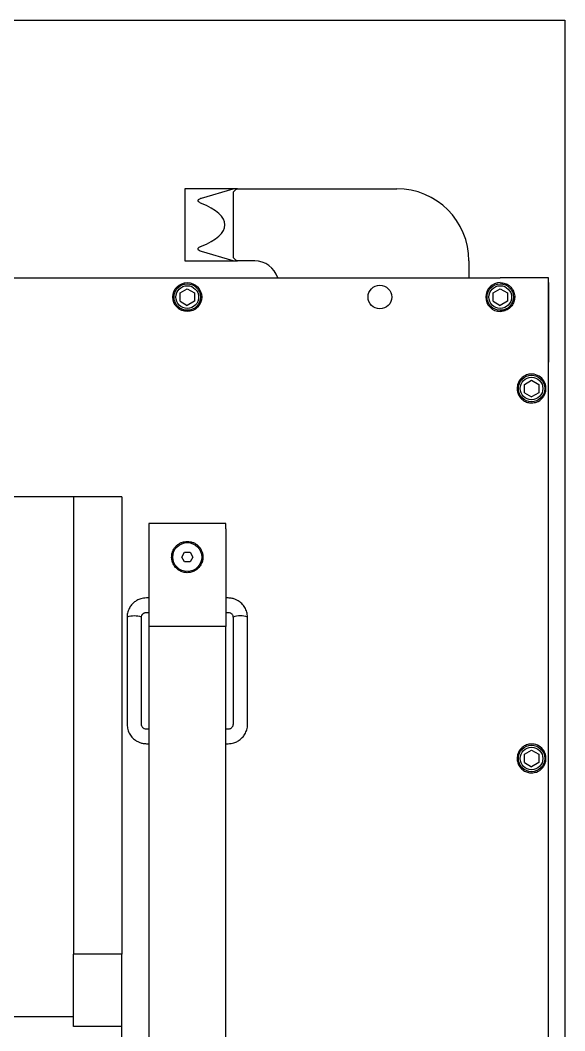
# Model space of a CAD drawing. Extents: x 500 to 100500, y -14500 to 21140.
# Drawn here: x 8172.6 to 8285.6, y -9793.8 to -9583.9 of the extents above; entities that cross this region are included whole.
import ezdxf

# ---------------------------------------------------------------- set-up
doc = ezdxf.new("R2010")
doc.units = 0
doc.linetypes.add('CENTER', pattern=[10.16, 6.35, -1.27, 1.27, -1.27])
doc.layers.get('0').update_dxf_attribs({"linetype": 'CONTINUOUS'})
for name, color, linetype in [('Center', 1, 'CENTER'), ('D', 7, 'CONTINUOUS'), ('SLD-0', 7, 'CONTINUOUS')]:
    doc.layers.add(name, color=color, linetype=linetype)

# ---------------------------------------------------------------- blocks, each defined once
blk = doc.blocks.new('KJ특성 TURN')
at = {"layer": 'SLD-0'}
for p, q in [((9272.78, -70821.09), (9122.78, -70821.09)), ((9272.78, -70821.09), (9272.78, -70916.09)), ((9282.78, -70821.09), (9272.78, -70821.09)), ((9282.78, -70821.09), (9282.78, -70916.09)), ((9282.78, -70916.09), (9272.78, -70916.09)), ((9272.78, -70929.09), (9272.78, -70916.09)), ((9282.78, -70931.09), (9282.78, -70916.09)), ((9272.78, -70929.09), (9216.78, -70929.09)), ((9272.78, -70931.09), (9272.78, -70929.09)), ((9282.78, -70931.09), (9272.78, -70931.09)), ((9282.78, -70944.09), (9282.78, -70931.09))]:
    blk.add_line(p, q, dxfattribs=at)
blk = doc.blocks.new('KJVision F 2')
at = {"color": 3, "linetype": 'Continuous', "lineweight": 25}
for p, q in [((-5638.72, -76464.69, -96.77), (-5648.72, -76464.69, -96.77)), ((-5648.72, -76464.69, -96.77), (-5648.72, -76479.69, -96.77)), ((-5645.3, -76466.66, -96.77), (-5638.72, -76464.69, -96.77)), ((-5637.8, -76464.69, -96.77), (-5638.72, -76464.69, -96.77)), ((-5637.8, -76464.69, -96.77), (-5604.72, -76464.69, -96.77)), ((-5638.72, -76465.64, -96.77), (-5638.72, -76478.73, -96.77)), ((-5648.72, -76479.69, -96.77), (-5638.72, -76479.69, -96.77)), ((-5638.72, -76479.69, -96.77), (-5645.3, -76477.71, -96.77)), ((-5638.72, -76479.69, -96.77), (-5637.8, -76479.69, -96.77)), ((-5634.22, -76479.69, -96.77), (-5637.8, -76479.69, -96.77)), ((-5589.72, -76479.69, -96.77), (-5589.72, -76483.19, -96.77)), ((-5713.22, -76483.19, -96.77), (-5583.22, -76483.19, -96.77)), ((-5573.22, -76483.19, -96.77), (-5583.22, -76483.19, -96.77)), ((-5573.22, -76759.69, -96.77), (-5573.22, -76483.19, -96.77)), ((-5649.72, -76486.32, -96.77), (-5648.22, -76485.46, -96.77)), ((-5648.22, -76485.46, -96.77), (-5646.72, -76486.32, -96.77)), ((-5584.72, -76486.32, -96.77), (-5583.22, -76485.46, -96.77)), ((-5583.22, -76485.46, -96.77), (-5581.72, -76486.32, -96.77)), ((-5573.22, -76484.19, -96.77), (-5573.22, -76484.19, -96.77)), ((-5573.22, -76484.19, -96.77), (-5573.22, -76484.19, -96.77)), ((-5573.22, -76484.19, -96.77), (-5573.22, -76500.19, -96.77)), ((-5649.72, -76488.05, -96.77), (-5649.72, -76486.32, -96.77)), ((-5649.72, -76488.05, -96.77), (-5648.22, -76488.92, -96.77)), ((-5646.72, -76488.05, -96.77), (-5648.22, -76488.92, -96.77)), ((-5646.72, -76486.32, -96.77), (-5646.72, -76488.05, -96.77)), ((-5584.72, -76488.05, -96.77), (-5584.72, -76486.32, -96.77)), ((-5584.72, -76488.05, -96.77), (-5583.22, -76488.92, -96.77)), ((-5581.72, -76488.05, -96.77), (-5583.22, -76488.92, -96.77)), ((-5581.72, -76486.32, -96.77), (-5581.72, -76488.05, -96.77)), ((-5573.22, -76500.19, -96.77), (-5573.22, -76500.19, -96.77)), ((-5573.22, -76500.19, -96.77), (-5573.22, -76500.69, -96.77)), ((-5573.22, -76500.69, -96.77), (-5573.22, -76500.69, -96.77)), ((-5573.22, -76742.19, -96.77), (-5573.22, -76500.69, -96.77)), ((-5578.22, -76505.32, -96.77), (-5576.72, -76504.46, -96.77)), ((-5576.72, -76504.46, -96.77), (-5575.22, -76505.32, -96.77)), ((-5578.22, -76507.05, -96.77), (-5578.22, -76505.32, -96.77)), ((-5575.22, -76505.32, -96.77), (-5575.22, -76507.05, -96.77)), ((-5578.22, -76507.05, -96.77), (-5576.72, -76507.92, -96.77)), ((-5575.22, -76507.05, -96.77), (-5576.72, -76507.92, -96.77)), ((-5640.22, -76534.19, -96.77), (-5656.22, -76534.19, -96.77)), ((-5656.22, -76534.19, -96.77), (-5656.22, -76535.31, -96.77)), ((-5640.22, -76535.31, -96.77), (-5640.22, -76534.19, -96.77)), ((-5656.22, -76535.31, -96.77), (-5656.22, -76543.35, -96.77)), ((-5640.22, -76535.31, -96.77), (-5640.22, -76543.35, -96.77)), ((-5649.38, -76541.19, -96.77), (-5648.8, -76540.19, -96.77)), ((-5648.8, -76540.19, -96.77), (-5647.64, -76540.19, -96.77)), ((-5647.64, -76540.19, -96.77), (-5647.07, -76541.19, -96.77)), ((-5648.8, -76542.19, -96.77), (-5649.38, -76541.19, -96.77)), ((-5647.64, -76542.19, -96.77), (-5648.8, -76542.19, -96.77)), ((-5647.07, -76541.19, -96.77), (-5647.64, -76542.19, -96.77)), ((-5656.22, -76543.35, -96.77), (-5656.22, -76552.35, -96.77)), ((-5640.22, -76543.35, -96.77), (-5640.22, -76552.35, -96.77)), ((-5656.22, -76549.69, -96.77), (-5656.72, -76549.69, -96.77)), ((-5639.72, -76549.69, -96.77), (-5640.22, -76549.69, -96.77)), ((-5656.72, -76552.69, -96.77), (-5656.22, -76552.69, -96.77)), ((-5656.22, -76552.35, -96.77), (-5656.22, -76555.53, -96.77)), ((-5640.22, -76552.35, -96.77), (-5640.22, -76555.53, -96.77)), ((-5640.22, -76552.69, -96.77), (-5639.72, -76552.69, -96.77)), ((-5660.72, -76553.67, -96.77), (-5660.72, -76575.97, -96.77)), ((-5657.72, -76575.97, -96.77), (-5657.72, -76553.67, -96.77)), ((-5638.72, -76553.67, -96.77), (-5638.72, -76575.97, -96.77)), ((-5635.72, -76575.97, -96.77), (-5635.72, -76553.67, -96.77)), ((-5656.22, -76555.53, -96.77), (-5656.22, -76555.64, -96.77)), ((-5640.22, -76555.64, -96.77), (-5656.22, -76555.64, -96.77)), ((-5640.22, -76555.64, -96.77), (-5656.22, -76555.64, -96.77)), ((-5656.22, -76555.64, -96.77), (-5656.22, -76686.05, -96.77)), ((-5656.22, -76555.64, -96.77), (-5656.22, -76555.64, -96.77)), ((-5640.22, -76555.53, -96.77), (-5640.22, -76555.64, -96.77)), ((-5640.22, -76686.05, -96.77), (-5640.22, -76555.64, -96.77)), ((-5640.22, -76555.64, -96.77), (-5640.22, -76555.64, -96.77)), ((-5656.22, -76576.95, -96.77), (-5656.72, -76576.95, -96.77)), ((-5639.72, -76576.95, -96.77), (-5640.22, -76576.95, -96.77)), ((-5656.72, -76579.95, -96.77), (-5656.22, -76579.95, -96.77)), ((-5640.22, -76579.95, -96.77), (-5639.72, -76579.95, -96.77)), ((-5578.22, -76582.15, -96.77), (-5576.72, -76581.29, -96.77)), ((-5578.22, -76583.89, -96.77), (-5578.22, -76582.15, -96.77)), ((-5576.72, -76581.29, -96.77), (-5575.22, -76582.15, -96.77)), ((-5575.22, -76582.15, -96.77), (-5575.22, -76583.89, -96.77)), ((-5578.22, -76583.89, -96.77), (-5576.72, -76584.75, -96.77)), ((-5575.22, -76583.89, -96.77), (-5576.72, -76584.75, -96.77))]:
    blk.add_line(p, q, dxfattribs=at)
for centre, radius in [((-5648.22, -76487.19, -96.77), 3), ((-5648.22, -76487.19, -96.77), 2.75), ((-5648.22, -76487.19, -96.77), 2.35), ((-5608.22, -76487.19, -96.77), 2.46), ((-5583.22, -76487.19, -96.77), 2.75), ((-5583.22, -76487.19, -96.77), 2.35), ((-5576.72, -76506.19, -96.77), 2.75), ((-5576.72, -76506.19, -96.77), 2.35), ((-5648.22, -76541.19, -96.77), 3), ((-5576.72, -76583.02, -96.77), 2.75), ((-5576.72, -76583.02, -96.77), 2.35)]:
    blk.add_circle(centre, radius, dxfattribs=at)
for centre, radius, start, end in [((-5604.72, -76479.69, -96.77), 15, 0, 90), ((-5634.22, -76484.69, -96.77), 5, 17.4576, 90), ((-5583.22, -76487.19, -96.77), 3, 90, 270), ((-5659.22, -76558.15, -96.77), 4.73, 71.5197, 108.4803), ((-5637.22, -76557.41, -96.77), 4.03, 68.1644, 111.8356)]:
    blk.add_arc(centre, radius, start, end, dxfattribs=at)
for centre, major_axis, ratio, start_param, end_param in [((-5635.24, -76464.69, -96.77), (-3.47, -1.04), 0.276172, 5.456456, 6.200522), ((-5665.39, -76472.19, -96.77), (25, 0), 0.3, 5.635669, 6.930702), ((-5635.24, -76479.69, -96.77), (3.47, -1.04), 0.276172, 3.224256, 3.968322)]:
    blk.add_ellipse(centre, major_axis=major_axis, ratio=ratio, start_param=start_param, end_param=end_param, dxfattribs=at)
for points, knots in [([(-5645.45, -76467.66, -96.77), (-5645.56, -76467.61, -96.77), (-5645.74, -76467.53, -96.77), (-5645.91, -76467.38, -96.77), (-5645.98, -76467.25, -96.77), (-5645.98, -76467.12, -96.77), (-5645.92, -76466.99, -96.77), (-5645.75, -76466.84, -96.77), (-5645.53, -76466.73, -96.77), (-5645.35, -76466.68, -96.77), (-5645.3, -76466.66, -96.77)], [0, 0, 0, 0, 0.206741, 0.313093, 0.402259, 0.491974, 0.570823, 0.694188, 0.90907, 1, 1, 1, 1]), ([(-5645.3, -76477.71, -96.77), (-5645.45, -76477.66, -96.77), (-5645.66, -76477.59, -96.77), (-5645.88, -76477.43, -96.77), (-5645.97, -76477.31, -96.77), (-5645.99, -76477.18, -96.77), (-5645.95, -76477.05, -96.77), (-5645.82, -76476.9, -96.77), (-5645.64, -76476.79, -96.77), (-5645.5, -76476.73, -96.77), (-5645.45, -76476.71, -96.77)], [0, 0, 0, 0, 0.26378, 0.372207, 0.481516, 0.561593, 0.641713, 0.746692, 0.915274, 1, 1, 1, 1]), ([(-5583.22, -76484.19, -96.77), (-5582.89, -76484.22, -96.77), (-5582.23, -76484.28, -96.77), (-5581.35, -76484.77, -96.77), (-5580.66, -76485.51, -96.77), (-5580.25, -76486.45, -96.77), (-5580.18, -76487.47, -96.77), (-5580.43, -76488.43, -96.77), (-5580.98, -76489.26, -96.77), (-5581.78, -76489.88, -96.77), (-5582.58, -76490.16, -96.77), (-5583.07, -76490.18, -96.77), (-5583.22, -76490.19, -96.77)], [0, 0, 0, 0, 0.104157, 0.20821, 0.314967, 0.424079, 0.530103, 0.632333, 0.736, 0.843986, 0.952648, 1, 1, 1, 1]), ([(-5576.75, -76509.19, -96.77), (-5576.8, -76509.19, -96.77), (-5577.13, -76509.18, -96.77), (-5577.76, -76509.05, -96.77), (-5578.57, -76508.61, -96.77), (-5579.21, -76507.94, -96.77), (-5579.64, -76507.09, -96.77), (-5579.77, -76506.13, -96.77), (-5579.6, -76505.15, -96.77), (-5579.08, -76504.23, -96.77), (-5578.25, -76503.53, -96.77), (-5577.22, -76503.16, -96.77), (-5575.97, -76503.18, -96.77), (-5574.81, -76503.75, -96.77), (-5574.12, -76504.59, -96.77), (-5573.82, -76505.36, -96.77), (-5573.73, -76505.85, -96.77), (-5573.72, -76506.23, -96.77), (-5573.74, -76506.6, -96.77), (-5573.83, -76507.04, -96.77), (-5574.05, -76507.6, -96.77), (-5574.57, -76508.37, -96.77), (-5575.45, -76509.04, -96.77), (-5576.38, -76509.15, -96.77), (-5576.75, -76509.19, -96.77)], [0, 0, 0, 0, 0.008757, 0.055858, 0.098385, 0.139178, 0.179548, 0.219949, 0.260989, 0.304924, 0.355451, 0.405696, 0.466715, 0.561872, 0.648774, 0.685814, 0.704959, 0.719609, 0.734204, 0.752465, 0.785531, 0.837283, 0.935148, 1, 1, 1, 1]), ([(-5651.04, -76542.81, -96.77), (-5651.16, -76542.56, -96.77), (-5651.4, -76542.07, -96.77), (-5651.44, -76541.56, -96.77), (-5651.47, -76541.31, -96.77)], [0, 0, 0, 0, 0.488163, 1, 1, 1, 1]), ([(-5644.97, -76541.31, -96.77), (-5645, -76541.56, -96.77), (-5645.04, -76542.07, -96.77), (-5645.28, -76542.56, -96.77), (-5645.4, -76542.81, -96.77)], [0, 0, 0, 0, 0.5118374, 1, 1, 1, 1]), ([(-5645.4, -76542.81, -96.77), (-5645.57, -76543.05, -96.77), (-5645.89, -76543.52, -96.77), (-5646.58, -76544.03, -96.77), (-5647.37, -76544.36, -96.77), (-5648.22, -76544.47, -96.77), (-5649.07, -76544.36, -96.77), (-5649.86, -76544.03, -96.77), (-5650.55, -76543.52, -96.77), (-5650.87, -76543.05, -96.77), (-5651.04, -76542.81, -96.77)], [0, 0, 0, 0, 0.133331, 0.2534728, 0.3787204, 0.5, 0.6212767, 0.7465272, 0.8666652, 1, 1, 1, 1]), ([(-5656.72, -76549.69, -96.77), (-5657.11, -76549.72, -96.77), (-5657.66, -76549.76, -96.77), (-5658.42, -76550.04, -96.77), (-5659.03, -76550.38, -96.77), (-5659.68, -76550.94, -96.77), (-5660.23, -76551.67, -96.77), (-5660.59, -76552.58, -96.77), (-5660.76, -76553.28, -96.77), (-5660.71, -76553.64, -96.77), (-5660.71, -76553.67, -96.77)], [0, 0, 0, 0, 0.184878, 0.260662, 0.386977, 0.520427, 0.666208, 0.822244, 0.988747, 1, 1, 1, 1]), ([(-5635.73, -76553.66, -96.77), (-5635.75, -76553.31, -96.77), (-5635.8, -76552.61, -96.77), (-5636.23, -76551.64, -96.77), (-5636.85, -76550.84, -96.77), (-5637.54, -76550.3, -96.77), (-5638.22, -76549.96, -96.77), (-5638.93, -76549.73, -96.77), (-5639.44, -76549.7, -96.77), (-5639.72, -76549.69, -96.77)], [0, 0, 0, 0, 0.167291, 0.335561, 0.499874, 0.650412, 0.754317, 0.86515, 1, 1, 1, 1]), ([(-5657.7, -76553.66, -96.77), (-5657.71, -76553.6, -96.77), (-5657.72, -76553.42, -96.77), (-5657.59, -76553.15, -96.77), (-5657.39, -76552.93, -96.77), (-5657.17, -76552.78, -96.77), (-5656.95, -76552.7, -96.77), (-5656.8, -76552.69, -96.77), (-5656.72, -76552.69, -96.77)], [0, 0, 0, 0, 0.1217264, 0.3549398, 0.562753, 0.7059827, 0.8566131, 1, 1, 1, 1]), ([(-5639.72, -76552.69, -96.77), (-5639.59, -76552.7, -96.77), (-5639.41, -76552.72, -96.77), (-5639.17, -76552.84, -96.77), (-5638.99, -76552.98, -96.77), (-5638.82, -76553.21, -96.77), (-5638.72, -76553.45, -96.77), (-5638.73, -76553.61, -96.77), (-5638.74, -76553.67, -96.77)], [0, 0, 0, 0, 0.239241, 0.337881, 0.502341, 0.682122, 0.887314, 1, 1, 1, 1]), ([(-5660.71, -76575.97, -96.77), (-5660.69, -76576.32, -96.77), (-5660.64, -76577.02, -96.77), (-5660.22, -76577.99, -96.77), (-5659.6, -76578.79, -96.77), (-5658.9, -76579.34, -96.77), (-5658.22, -76579.68, -96.77), (-5657.52, -76579.9, -96.77), (-5657, -76579.93, -96.77), (-5656.72, -76579.95, -96.77)], [0, 0, 0, 0, 0.167303, 0.335571, 0.499881, 0.650417, 0.754321, 0.865152, 1, 1, 1, 1]), ([(-5656.72, -76576.95, -96.77), (-5656.85, -76576.93, -96.77), (-5657.03, -76576.91, -96.77), (-5657.27, -76576.8, -96.77), (-5657.45, -76576.65, -96.77), (-5657.62, -76576.43, -96.77), (-5657.72, -76576.18, -96.77), (-5657.71, -76576.02, -96.77), (-5657.7, -76575.97, -96.77)], [0, 0, 0, 0, 0.2392716, 0.3379242, 0.5024051, 0.6822085, 0.8874274, 1, 1, 1, 1]), ([(-5639.72, -76579.95, -96.77), (-5639.33, -76579.92, -96.77), (-5638.79, -76579.87, -96.77), (-5638.03, -76579.59, -96.77), (-5637.41, -76579.25, -96.77), (-5636.76, -76578.69, -96.77), (-5636.21, -76577.96, -96.77), (-5635.85, -76577.06, -96.77), (-5635.68, -76576.36, -96.77), (-5635.73, -76575.99, -96.77), (-5635.73, -76575.97, -96.77)], [0, 0, 0, 0, 0.184878, 0.260662, 0.386977, 0.520427, 0.666208, 0.822244, 0.988747, 1, 1, 1, 1]), ([(-5638.74, -76575.97, -96.77), (-5638.73, -76576.03, -96.77), (-5638.73, -76576.21, -96.77), (-5638.85, -76576.48, -96.77), (-5639.05, -76576.71, -96.77), (-5639.27, -76576.85, -96.77), (-5639.49, -76576.93, -96.77), (-5639.64, -76576.94, -96.77), (-5639.72, -76576.95, -96.77)], [0, 0, 0, 0, 0.121726, 0.35494, 0.562753, 0.705983, 0.856613, 1, 1, 1, 1]), ([(-5576.75, -76586.02, -96.77), (-5576.8, -76586.02, -96.77), (-5577.13, -76586.01, -96.77), (-5577.76, -76585.88, -96.77), (-5578.57, -76585.45, -96.77), (-5579.21, -76584.78, -96.77), (-5579.64, -76583.92, -96.77), (-5579.77, -76582.97, -96.77), (-5579.6, -76581.99, -96.77), (-5579.08, -76581.06, -96.77), (-5578.25, -76580.37, -96.77), (-5577.22, -76580, -96.77), (-5575.97, -76580.01, -96.77), (-5574.81, -76580.58, -96.77), (-5574.12, -76581.42, -96.77), (-5573.82, -76582.19, -96.77), (-5573.73, -76582.69, -96.77), (-5573.72, -76583.07, -96.77), (-5573.74, -76583.43, -96.77), (-5573.83, -76583.88, -96.77), (-5574.05, -76584.43, -96.77), (-5574.57, -76585.2, -96.77), (-5575.45, -76585.88, -96.77), (-5576.38, -76585.98, -96.77), (-5576.75, -76586.02, -96.77)], [0, 0, 0, 0, 0.0087568, 0.0558583, 0.0983847, 0.1391779, 0.1795479, 0.2199494, 0.2609889, 0.3049239, 0.3554509, 0.4056957, 0.4667145, 0.5618717, 0.6487742, 0.6858136, 0.7049587, 0.7196088, 0.7342042, 0.752465, 0.7855309, 0.8372825, 0.9351477, 1, 1, 1, 1])]:
    blk.add_open_spline(points, degree=3, knots=knots, dxfattribs=at)
blk.add_open_spline([(-5651.47, -76541.31, -96.77), (-5651.46, -76541.09, -96.77), (-5651.45, -76540.65, -96.77), (-5651.28, -76540.02, -96.77), (-5650.98, -76539.43, -96.77), (-5650.58, -76538.92, -96.77), (-5650.08, -76538.49, -96.77), (-5649.5, -76538.18, -96.77), (-5648.87, -76537.98, -96.77), (-5648.22, -76537.92, -96.77), (-5647.57, -76537.98, -96.77), (-5646.94, -76538.18, -96.77), (-5646.37, -76538.49, -96.77), (-5645.87, -76538.92, -96.77), (-5645.46, -76539.43, -96.77), (-5645.17, -76540.02, -96.77), (-5644.99, -76540.65, -96.77), (-5644.98, -76541.09, -96.77), (-5644.97, -76541.31, -96.77)], degree=3, dxfattribs=at)
at = {"layer": 'D', "color": 3, "elevation": -96.77}
blk.add_lwpolyline([(-5536.22, -76429.7), (-5087.22, -76429.7), (-5087.22, -76841.7), (-5536.22, -76841.7)], close=True, dxfattribs=at)
at = {"layer": 'Center'}
blk.add_blockref('KJ특성 TURN', (-14462, -5707.6, -96.77), dxfattribs=at)

msp = doc.modelspace()

# ---------------------------------------------------------------- block references
at = {"layer": 'Center'}
for p in [(13372.87, 66845.81, 20.95), (13855.47, 66845.81, 20.95)]:
    msp.add_blockref('KJVision F 2', p, dxfattribs=at)

doc.saveas('drawing.dxf')
